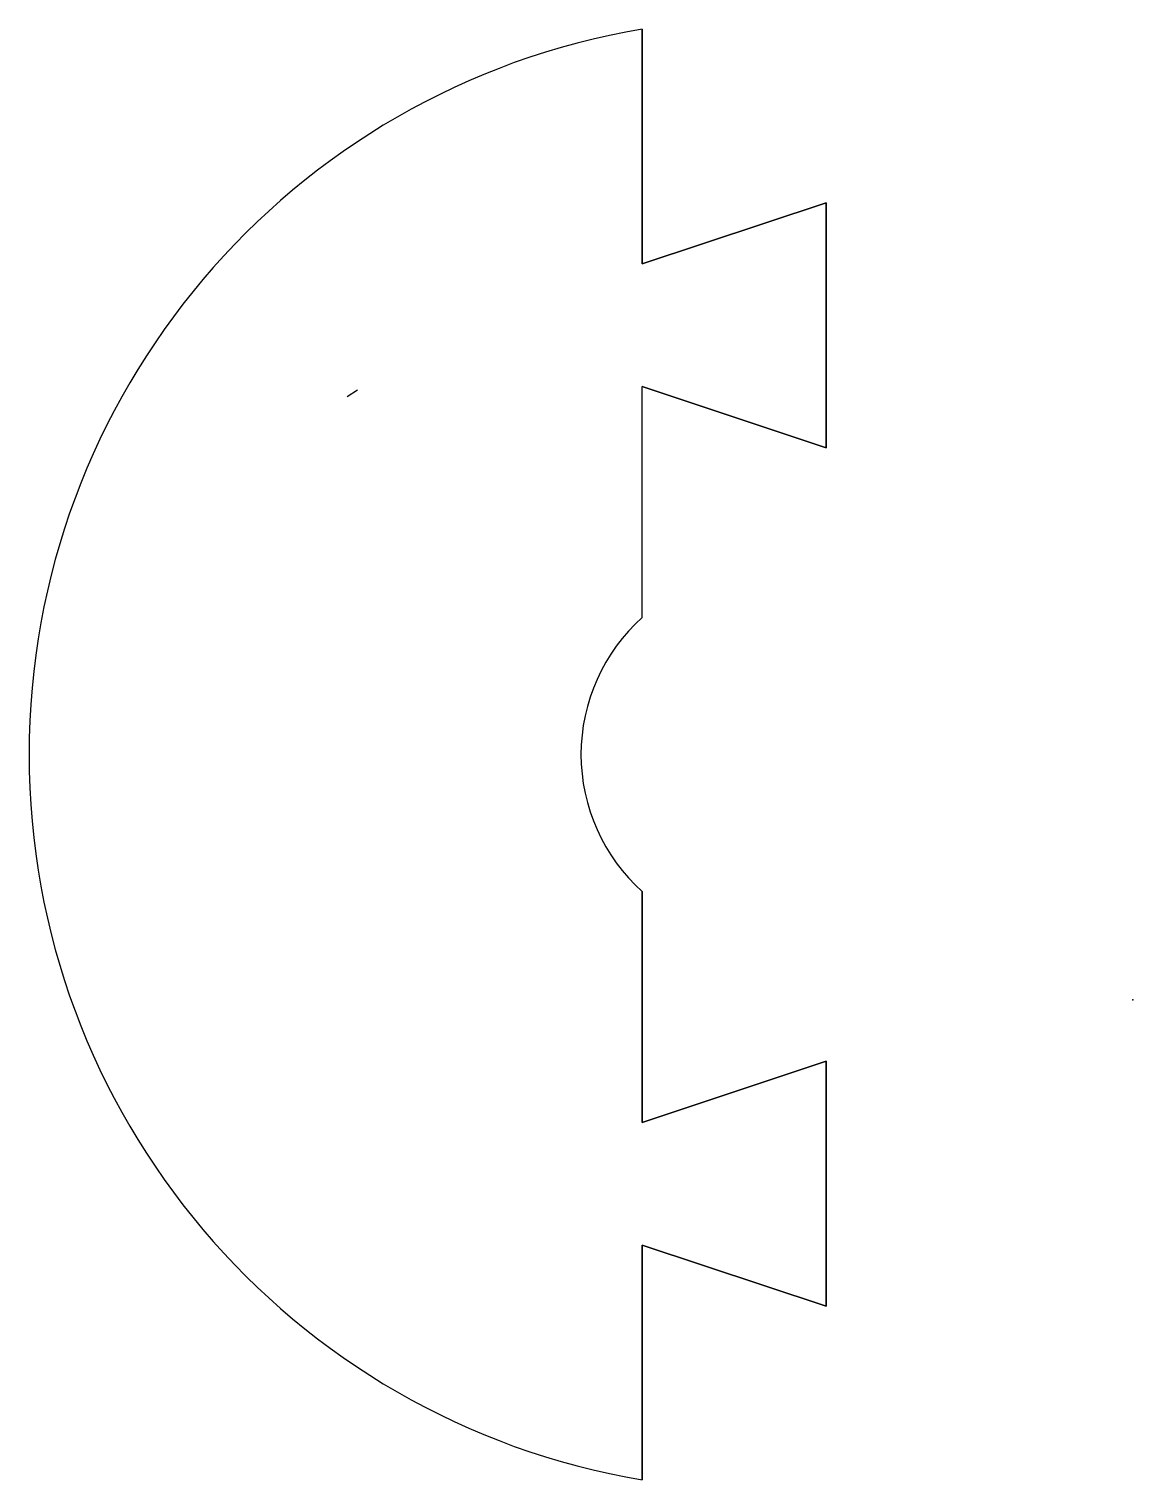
# Model space of a CAD drawing. Header units: centimetres. Extents: x -45 to 0, y -19.6 to 39.6.
import ezdxf

# ---------------------------------------------------------------- set-up
doc = ezdxf.new("R2010")
doc.units = ezdxf.units.CM
doc.header["$MEASUREMENT"] = 0
doc.layers.add('c4 v2_circuit v11', color=7, linetype='Continuous')

msp = doc.modelspace()

# ---------------------------------------------------------------- linework, layer by layer
at = {"layer": 'c4 v2_circuit v11'}
for p, q in [((-20, 30), (-20, 39.58)), ((-20, 30), (-20, 39.58)), ((-20, 39.58), (-20, 30)), ((-20, 30), (-12.5, 32.5)), ((-20, 30), (-12.5, 32.5)), ((-12.5, 32.5), (-20, 30)), ((-12.5, 32.5), (-12.5, 22.5)), ((-12.5, 32.5), (-12.5, 22.5)), ((-12.5, 22.5), (-12.5, 32.5)), ((-31.617, 24.861), (-32.025, 24.589)), ((-12.5, 22.5), (-20, 25)), ((-12.5, 22.5), (-20, 25)), ((-20, 15.59), (-20, 25)), ((-20, 25), (-12.5, 22.5)), ((-20, 15.59), (-20, 25)), ((-20, -5), (-20, 4.41)), ((-20, 4.41), (-20, -5)), ((-20, -5), (-20, 4.41)), ((-20, -5), (-12.5, -2.5)), ((-12.5, -2.5), (-20, -5)), ((-12.5, -2.5), (-20, -5)), ((-12.5, -2.5), (-12.5, -12.5)), ((-12.5, -12.5), (-12.5, -2.5)), ((-12.5, -12.5), (-12.5, -2.5)), ((-12.5, -12.5), (-20, -10)), ((-20, -10), (-12.5, -12.5)), ((-20, -10), (-20, -19.58)), ((-20, -19.58), (-20, -10)), ((-20, -10), (-20, -19.58)), ((-20, -10), (-20, -19.58)), ((-20, -10), (-12.5, -12.5)), ((-20, -19.58), (-20, -10)), ((-20, -19.58), (-20, -10))]:
    msp.add_line(p, q, dxfattribs=at)
for radius, start, end in [(30, 99.59408, 260.40592), (30, 99.59408, 260.40592), (7.5, 131.81034, 228.18966), (7.5, 131.81034, 228.18966)]:
    msp.add_arc((-15, 10), radius, start, end, dxfattribs=at)
msp.add_point((0, 0), dxfattribs=at)
msp.add_point((0, 0), dxfattribs=at)
msp.add_point((0, 0), dxfattribs=at)
msp.add_point((0, 0), dxfattribs=at)
msp.add_point((0, 0), dxfattribs=at)
msp.add_point((0, 0), dxfattribs=at)
msp.add_point((0, 0), dxfattribs=at)

doc.saveas('drawing.dxf')
